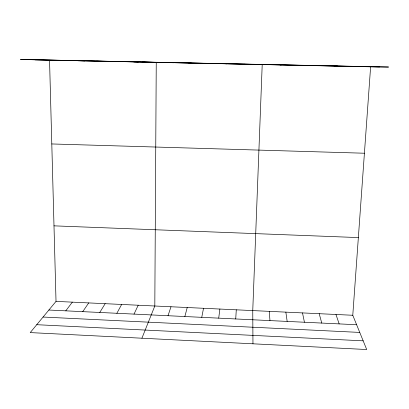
<?xml version="1.0" encoding="UTF-8"?>
<svg xmlns="http://www.w3.org/2000/svg" width="409" height="409" viewBox="0 0 409 409"><rect width="100%" height="100%" fill="white"/><g stroke="black" fill="none" stroke-linecap="round" stroke-linejoin="round"><path stroke-width="0.61" d="M235.727 318.959L236.284 309.817M49.545 60.215L56.023 301.382L30.22 332.589L366.704 349.526L352.778 315.267L370.62 66.815L388.55 67.035L20.45 59.474L370.62 66.815M218.708 318.146L219.878 309.051M201.749 317.338L203.524 308.284M184.853 316.53L187.23 307.522M168.017 315.722L170.993 306.765M141.918 338.212L154.812 306.009L156.248 62.408L142.368 61.979M134.024 314.102L138.201 305.232M116.867 313.279L121.647 304.454M99.77 312.466L105.154 303.683M82.741 311.653L88.717 302.916M65.772 310.84L72.342 302.149M263.846 64.474L262.21 64.586L252.752 310.589L252.966 343.8M280.109 64.954L281.285 64.939M298.074 65.322L299.986 65.322M316.106 65.696L318.759 65.711M334.209 66.064L337.609 66.094M352.379 66.437L356.536 66.483M35.021 59.847L379.547 66.928M59.842 60.389L67.158 60.578M78.211 60.767L84.837 60.941M96.657 61.145L102.587 61.304M115.174 61.524L120.404 61.672M133.769 61.907L138.293 62.04M51.795 143.953L364.414 153.227M170.625 62.664L173.743 62.766M188.886 63.037L191.305 63.129M53.993 225.845L358.356 237.583M207.22 63.415L208.927 63.492M56.023 301.382L352.778 315.267M48.87 310.032L356.628 324.736M43.073 317.047L359.751 332.42M36.744 324.7L363.172 340.835M225.63 63.794L226.622 63.855M244.107 64.172L244.383 64.218M335.958 314.48L339.163 323.897M319.199 313.698L321.765 323.069M302.502 312.916L304.434 322.241M285.86 312.139L287.164 321.418M269.275 311.361L269.955 320.595"/></g></svg>
